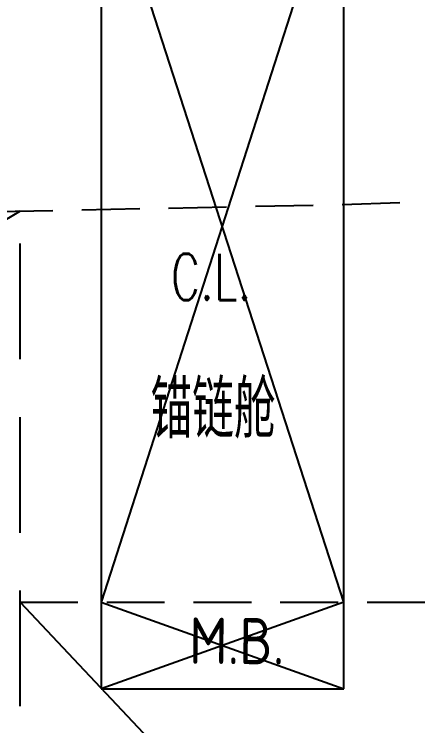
# Model space of a CAD drawing. Header units: millimetres. Extents: x -1838618 to -1600818, y -1770412 to -1553248.
# Drawn here: x -1660954 to -1657458, y -1652514 to -1646359 of the extents above; entities that cross this region are included whole.
import ezdxf

# ---------------------------------------------------------------- set-up
doc = ezdxf.new("R2010")
doc.units = ezdxf.units.MM
doc.header["$LTSCALE"] = 100
for name, pattern in [('ACAD_ISO02W100', [15, 12, -3]), ('ACAD_ISO04W100', [30, 24, -3, 0, -3]), ('DASHED', [0.75, 0.5, -0.25])]:
    doc.linetypes.add(name, pattern=pattern)
doc.layers.add('bt', color=7, linetype='Continuous')
doc.styles.add('ROMANS', font='romans.shx', dxfattribs={"width": 0.7, "height": 125, "bigfont": 'gbcbig.shx'})
doc.styles.get("Standard").update_dxf_attribs({"font": 'gbenor.shx', "width": 0.9, "bigfont": 'gbcbig.shx'})

msp = doc.modelspace()

# ---------------------------------------------------------------- linework, layer by layer
at = {"color": 1, "linetype": 'ACAD_ISO04W100', "ltscale": 100}
for p, q in [((-1658104.3, -1644914.5), (-1660204.3, -1651445.5)), ((-1658104.3, -1651445.5), (-1660204.3, -1644945.6))]:
    msp.add_line(p, q, dxfattribs=at)
at = {"color": 5, "linetype": 'ACAD_ISO02W100', "ltscale": 20}
for p, q in [((-1658104.3, -1652195.5), (-1658104.3, -1644914.5)), ((-1660204.3, -1644945.6), (-1660204.3, -1652195.5)), ((-1660204.3, -1652195.5), (-1658104.3, -1652195.5))]:
    msp.add_line(p, q, dxfattribs=at)
at = {"color": 9, "linetype": 'ACAD_ISO04W100'}
for p, q in [((-1660904.3, -1648061.6), (-1685704.3, -1662845.3)), ((-1660904.3, -1651445.5), (-1650978.6, -1661963.3))]:
    msp.add_line(p, q, dxfattribs=at)
at = {"color": 1, "linetype": 'ACAD_ISO04W100', "ltscale": 20}
for p, q in [((-1658104.3, -1651445.5), (-1660204.3, -1652195.5)), ((-1660204.3, -1651445.5), (-1658104.3, -1652195.5))]:
    msp.add_line(p, q, dxfattribs=at)
at = {"layer": 'bt', "color": 5, "linetype": 'DASHED', "ltscale": 20}
msp.add_line((-1660904.3, -1662843.5), (-1660904.3, -1648061.6), dxfattribs=at)
at = {"layer": 'bt', "color": 5, "linetype": 'DASHED', "ltscale": 10}
msp.add_line((-1660904.3, -1651445.5), (-1653782.2, -1651445.5), dxfattribs=at)
at = {"layer": 'bt', "color": 5, "linetype": 'DASHED', "ltscale": 10, "flags": 128}
msp.add_lwpolyline([(-1651625.6, -1647745.3), (-1653904.3, -1647867.9), (-1658204.3, -1648009.2), (-1662504.3, -1648097.9), (-1666804.3, -1648159.6), (-1671104.3, -1648199.5), (-1679704.3, -1648236.7), (-1688304.3, -1648244.9), (-1696904.3, -1648245.3)], dxfattribs=at)

# ---------------------------------------------------------------- texts
at = {"color": 2, "style": 'ROMANS', "width": 0.7}
msp.add_text('C.L.', height=400, dxfattribs=at).set_placement((-1659600.2, -1648831.2))
at = {"color": 2}
msp.add_text('锚链舱', height=500, dxfattribs=at).set_placement((-1659775.6, -1650027))
msp.add_text('M.B.', height=400, rotation=359.48523, dxfattribs=at).set_placement((-1659443.6, -1651976.1))

doc.saveas('drawing.dxf')
